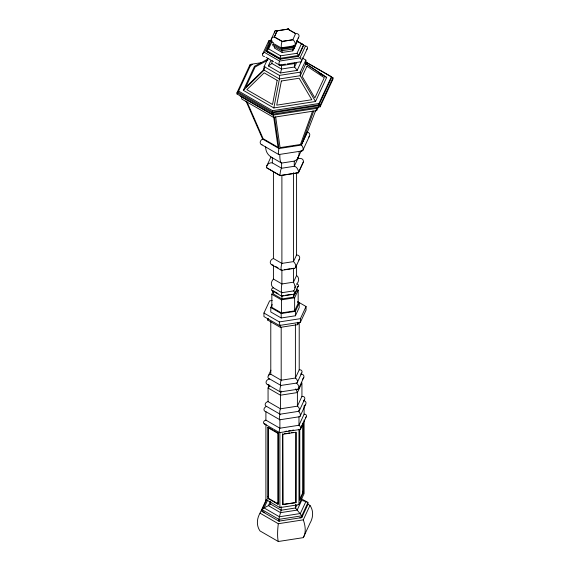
<?xml version="1.0" encoding="UTF-8"?>
<svg xmlns="http://www.w3.org/2000/svg" width="570" height="570" viewBox="0 0 570 570"><rect width="100%" height="100%" fill="white"/><g stroke="black" fill="none" stroke-linecap="round" stroke-linejoin="round"><path stroke-width="0.85" d="M281.067 391.155L280.461 395.195L280.461 408.804A2.993 0.634 -81.2 0 0 279.713 412.231A2.993 0.634 -81.2 0 0 280.077 414.205A3.32 0.705 -81.2 0 0 279.371 418.067A3.32 0.705 -81.2 0 0 279.884 419.769L279.884 428.213A2.451 0.52 -81.2 0 0 279.25 431.583A2.451 0.52 -81.2 0 0 279.884 432.217L279.884 507.606L298.979 504.657L304.095 493.627L304.095 419.997M268.199 58.895L254.498 66.284L243.333 90.338L273.835 107.951L279.407 78.945L279.407 75.39L264.131 66.569L267.857 58.532M298.359 172.831L303.297 162.115A4.289 3.384 -24.9 0 0 301.929 158.873A4.289 3.384 -24.9 0 0 297.661 158.973L294.27 166.29L281.608 168.25L272.339 162.892A4.289 3.384 -24.9 0 0 268.071 164.11A4.289 3.384 -24.9 0 0 266.703 167.779L280.112 175.653L298.359 172.831L303.297 162.115M296.906 41.211L301.409 43.812L297.013 53.288L280.604 55.824L280.027 58.34L280.369 59.252L266.432 51.386L271.406 39.772M270.942 60.306L268.342 65.913L280.533 72.96L281.502 69.034L281.502 65.03M312.588 111.079L300.468 144.474L280.084 147.623L275.666 116.9M313.742 110.951L301.366 145.065A3.848 2.223 60 0 1 303.162 149.226A3.848 2.223 60 0 1 301.088 150.915M245.976 100.975L262.642 139.08L279.008 148.528L301.366 145.065L307.358 132.162L315.908 109.974M305.492 61.938L332.98 77.805L332.98 79.137L320.126 106.839L272.147 114.264L237.02 93.986L237.02 92.653L249.874 64.951L252.496 64.545M237.02 93.986L238.125 91.613M305.734 61.902L331.398 76.715L331.398 78.047L318.965 104.837L272.567 112.019L238.602 92.404L238.602 91.072L251.035 64.282L261.537 62.657M262.741 53.78L268.705 40.933M264.573 56.437A2.465 1.945 -24.9 0 1 262.471 54.763A2.465 1.945 -24.9 0 1 264.573 52.433L270.045 40.641A2.465 1.425 60 0 0 268.555 42.266M271.413 38.781L275.054 30.937M267.85 48.322L269.981 43.726M296.77 40.826L303.568 44.745L298.594 55.468L280.027 58.34L266.432 50.495L268.591 48.892L272.253 40.99M298.046 38.147A3.541 2.793 -24.9 0 0 298.787 34.884A3.541 2.793 -24.9 0 0 295.623 33.587L287.85 29.099L295.623 33.587L292.781 39.822L282.15 41.468L274.377 36.979L277.219 30.744L287.85 29.099A3.541 0.748 -81.2 0 1 288.641 28.835M297.205 40.463L297.205 41.795L293.935 48.842L281.73 50.73L272.795 45.572L273.522 42.672A3.541 2.793 -24.9 0 1 270.985 39.914A3.541 2.793 -24.9 0 1 274.377 36.879L277.219 30.744A3.541 2.045 60 0 0 274.804 32.989M264.872 66.476L263.041 70.416L245.72 87.253L255.125 66.996L267.8 60.163M293.493 45.308L292.781 46.84L282.15 48.486L274.377 43.99M293.935 48.842L293.935 47.51L298.587 37.47M274.377 46.213L274.377 47.994L282.15 52.483L292.781 50.844L295.267 45.472M296.664 62.486L294.562 67.011L281.502 69.034L271.94 63.512L271.94 60.313M287.187 63.883L299.955 61.909A2.465 1.425 60 0 0 301.494 60.798A2.465 1.425 60 0 0 299.955 57.912L305.427 46.113L301.687 43.954M280.533 72.96L297.198 70.381L301.658 60.762M301.295 61.624L307.259 48.771M273.835 107.951L315.502 101.503L300.276 75.717L300.276 72.162L305.869 60.114L302.05 57.905M305.869 60.114L305.869 63.669L300.276 75.717L279.407 78.945L264.131 70.124L264.131 66.569M266.817 165.87L270.935 156.985M315.502 101.503L326.667 77.449L305.869 63.669M318.965 104.837L318.965 103.505L331.398 76.715M241.751 96.701L241.751 99.03L273.415 117.313L316.656 110.623L318.53 106.59M301.965 143.612L307.422 131.841M320.126 106.839L320.126 105.507L332.98 77.805M297.932 157.94L301.202 150.879M302.855 150.33L309.389 136.244M296.678 289.353L298.16 290.208L298.16 303.29L294.633 310.885L281.473 312.923L271.84 307.358L271.84 294.277L273.251 291.242M297.576 301.623L306.054 306.51L306.054 310.073L300.411 322.228L279.357 325.484L263.946 316.585L263.946 313.03L269.589 300.875L272.218 300.468M297.725 302.264L299.214 303.126L299.214 307.572L295.403 315.78L281.188 317.974L270.786 311.968L270.786 307.522L272.168 304.537M296.585 173.109L296.585 254.925L293.479 261.609A4.189 2.415 60 0 1 295.794 266.283A4.189 2.415 60 0 1 293.479 268.285L291.826 268.541M298.787 322.356L297.718 324.672L280.347 327.358L267.629 320.019L268.349 318.473M295.495 267.594L299.336 259.322M296.585 265.064L296.585 275.481L293.479 282.171A7.667 4.425 60 0 1 293.479 290.914A1.91 1.097 60 0 1 294.825 293.251A1.91 1.097 60 0 1 293.479 294.027L293.479 297.141L281.894 298.929L273.415 294.035L273.415 290.921L278.039 293.593M294.861 287.943L295.894 285.713M294.647 293.921L298.181 286.311M293.479 297.141L296.585 290.451L296.585 288.897M294.633 310.885L294.633 297.804L298.16 290.208M295.403 315.78L295.403 311.334L299.214 303.126M268.335 375.794L270.935 370.179M269.46 385.028L268.064 388.035L268.064 401.643A2.993 2.365 -24.9 0 0 265.264 403.895A2.993 2.365 -24.9 0 0 266.61 406.431L280.077 414.205L298.459 411.362L299.165 409.844M300.411 322.228L300.411 318.666L306.054 306.51M299.214 322.185L299.214 369.823L295.403 378.031L281.188 380.226L270.786 374.219L270.786 321.295M297.198 382.655L301.665 373.036M298.737 388.341L303.767 377.504M299.428 429.452A2.451 1.418 60 0 0 300.696 427.992A2.451 1.418 60 0 0 298.979 425.263L298.979 416.812A3.32 1.917 60 0 0 300.369 414.818A3.32 1.917 60 0 0 298.459 411.362A2.993 1.731 60 0 0 299.45 409.182A2.993 1.731 60 0 0 297.397 406.182L297.397 392.573L301.936 382.798L301.936 396.406L297.397 406.182L280.461 408.804L268.064 401.643M299.236 410.913L304.444 399.684M300.141 416.207L305.677 404.272M304.095 405.79L304.095 414.233L298.979 425.263L279.884 428.213L265.905 420.147L265.905 411.697A3.32 2.622 -24.9 0 1 264.003 409.189A3.32 2.622 -24.9 0 1 266.61 406.431M307.7 504.101L309.987 505.426A23.142 18.254 -24.9 0 1 309.987 523.21L303.29 537.638L278.303 541.5L260.013 530.941A23.142 18.254 -24.9 0 1 260.013 513.157L266.34 499.527M266.753 499.541L262.05 509.673L262.05 511.447L278.851 521.151L301.801 517.596L307.95 504.35L307.95 502.569L301.074 498.607M300.483 429.132L306.147 416.919M267.793 499.854L264.053 507.913L262.05 509.673L278.851 519.37L301.801 515.822L307.95 502.569L305.947 501.436L301.615 500.503L297.162 510.093L280.547 512.658L268.385 505.64L264.053 507.913L279.386 516.769L300.333 513.527L305.947 501.436M270.244 501.643L268.385 505.64L270.636 504.144L270.636 501.472M296.913 504.977L295.517 507.991L281.153 510.214L270.636 504.144M299.606 499.569L302.77 492.751L302.77 423.282M303.297 492.829L299.777 500.41L299.777 430.065L303.297 422.484L303.297 492.829L302.77 492.751M303.29 537.638A23.142 13.359 60 0 0 303.29 519.847L309.987 505.426M269.874 385.577L268.064 388.035L280.461 395.195L297.397 392.573L295.737 388.89M243.333 90.338L264.131 70.124M268.342 65.913L271.94 63.512M273.999 430.642L278.303 433.129L278.303 503.98L277.918 504.208L267.871 498.401L267.871 427.55L268.256 427.329L272.56 429.816M267.871 427.55L277.918 433.35L278.303 433.129M267.871 496.67L268.256 496.449M267.871 498.401L268.256 498.18L278.303 503.98M277.918 502.469L278.303 502.248M295.403 324.216L295.403 378.031A2.936 1.696 60 0 1 297.412 380.959A2.936 1.696 60 0 1 296.443 383.097L280.896 385.441L269.674 378.964L268.591 379.221A3.541 2.793 -24.9 0 0 266.055 382.406A3.541 2.793 -24.9 0 0 268.591 384.807M297.647 56.58L298.594 56.359L303.568 45.636L303.568 44.745L301.409 43.812M279.571 520.98L278.851 521.151C278.63 516.171 281.879 511.682 281.153 506.652M277.219 30.844L287.85 29.198M293.429 45.778A3.541 2.045 60 0 0 295.26 43.669A3.541 2.045 60 0 0 292.781 39.729L282.15 41.368L274.377 36.979M281.694 47.752L294.027 45.842M272.795 44.239L281.73 49.398L293.935 47.51M264.573 52.433L279.528 61.068L299.955 57.912M275.039 62.479L279.528 65.073L285.485 64.146M295.331 63.455L281.217 65.643L279.742 64.788M279.407 75.39L300.276 72.162M238.602 91.072L272.567 110.687L318.965 103.505M237.02 92.653L272.147 112.931L320.126 105.507M240.177 96.166L272.987 115.112L317.811 108.172M278.851 154.541L301.801 150.993M299.15 152.026A18.041 10.417 60 0 1 294.27 161.118L281.608 163.077L272.339 157.726A18.041 14.229 -24.9 0 1 265.67 146.846M284.38 269.688L290.173 268.791M294.669 268.313L281.459 270.358L271.79 264.772M293.479 290.914L281.894 292.709L273.415 287.807A7.667 6.049 -24.9 0 1 273.415 279.065L273.415 265.178A4.189 3.299 -24.9 0 1 270.258 262.328A4.189 3.299 -24.9 0 1 273.415 258.509L273.415 171.356M281.894 175.368L281.894 263.404A4.189 0.884 -81.2 0 0 281.053 268.563A4.189 0.884 -81.2 0 0 281.894 270.073L281.894 283.967A7.667 1.617 -81.2 0 0 281.894 292.709A1.91 0.406 -81.2 0 0 281.402 295.324A1.91 0.406 -81.2 0 0 281.894 295.816L283.554 295.566M285.207 295.31L290.999 294.412M281.651 296.144L294.156 294.206M271.84 294.277L281.473 299.841L294.633 297.804M270.786 307.522L281.188 313.529L295.403 311.334M263.946 313.03L279.357 321.922L300.411 318.666M297.754 389.246L280.333 391.939L267.572 384.579M298.979 416.812L279.884 419.769L265.905 411.697M285.093 431.412L286.824 431.141M288.562 430.87L290.301 430.607M292.032 430.336L293.771 430.065M279.564 432.63L299.849 429.495M284.48 433.706L286.226 433.435M287.978 433.164L289.731 432.894M291.477 432.616L293.229 432.345M282.87 434.276L295.994 432.245L295.994 502.598L282.87 504.628L282.727 433.977L282.87 504.628M282.727 504.322L295.994 502.598M260.013 513.157L278.303 523.716L303.29 519.847M299.827 517.845L301.801 517.596L301.801 515.822L295.517 507.991L295.517 504.436M302.77 491.269L303.297 491.354M269.674 378.964L269.368 378.907A2.936 2.316 -24.9 0 1 268.05 376.421A2.936 2.316 -24.9 0 1 270.786 374.219M262.05 511.447L264.751 512.423M318.081 72.354L323.454 75.461L305.841 63.783M319.806 73.487L326.667 77.449M268.591 48.892L280.604 55.824M266.432 51.386L280.027 59.23L298.594 56.359L298.594 55.468L297.013 53.288M266.069 57.299L270.558 59.893M272.047 60.755L273.543 61.617M261.217 144.424L278.63 154.47M266.703 167.779L280.098 175.51L298.395 172.682A4.289 2.48 60 0 0 297.39 168.649A4.289 2.48 60 0 0 294.27 166.29L294.27 161.118M273.415 258.509L281.894 263.404L293.479 261.609L293.479 172.682M275.73 266.511L278.039 267.85M273.415 279.065L281.894 283.967L293.479 282.171L293.479 268.285M272.111 290.671L281.544 296.115M264.231 423.816L279.435 432.594M279.884 507.606L265.905 499.541L265.905 424.144M296.222 383.076L297.013 383.617A3.541 2.045 60 0 1 298.872 387.486A3.541 2.045 60 0 1 297.013 389.203M297.198 70.381L294.562 67.011L294.562 63.014M295.994 432.245L295.851 502.291M246.867 101.538L263.119 138.695L278.046 147.309L273.75 117.463M274.505 117.228L279.008 148.528A3.848 0.812 -81.2 0 0 278.352 153.059A3.848 0.812 -81.2 0 0 279.115 154.313M280.112 175.653L280.098 175.51A4.289 0.905 -81.2 0 1 280.461 171.264A4.289 0.905 -81.2 0 1 281.608 168.25L281.608 163.077A18.041 3.812 -81.2 0 1 279.82 155.012M316.656 108.286L316.656 110.623M298.979 429.26L298.979 504.657M297.661 157.256L297.661 158.973M297.718 322.271L297.718 324.672M292.781 49.063L292.781 50.844M282.15 41.468L282.15 41.368A3.541 0.748 -81.2 0 0 281.245 45.842A3.541 0.748 -81.2 0 0 281.915 47.559M282.15 50.709L282.15 52.483M281.894 295.816L281.894 298.929M281.73 49.398L281.73 50.73M281.473 299.841L281.473 312.923M281.188 313.529L281.188 317.974M281.188 327.301L281.188 380.226A2.936 0.62 -81.2 0 0 280.461 383.582A2.936 0.62 -81.2 0 0 280.81 385.512L280.604 386.161A3.541 0.748 -81.2 0 0 279.934 390.863A3.541 0.748 -81.2 0 0 280.903 391.191M280.347 324.957L280.347 327.358M279.357 321.922L279.357 325.484M277.918 433.35L277.918 504.208M273.415 114.976L273.415 117.313M272.987 113.33L272.987 115.112M272.567 110.687L272.567 112.019M272.339 157.726L272.339 162.892M272.147 112.931L272.147 114.264M268.256 427.329L268.256 498.18M267.629 318.416L267.629 320.019M251.035 64.282L251.035 65.614M249.874 64.951L249.874 66.284M301.409 374.148A3.541 2.793 -24.9 0 1 303.903 376.079A3.541 2.793 -24.9 0 1 302.428 379.185M299.214 369.823A2.936 2.316 -24.9 0 1 301.95 371.17A2.936 2.316 -24.9 0 1 300.632 374.07M297.889 286.682A1.91 1.503 -24.9 0 0 298.288 284.922A1.91 1.503 -24.9 0 0 296.585 284.223A7.667 6.049 -24.9 0 0 296.585 275.481M297.504 286.988A1.91 1.503 -24.9 0 1 297.063 287.209M296.585 254.925A4.189 3.299 -24.9 0 1 298.851 260.041M307.358 132.162A3.848 3.035 -24.9 0 1 308.783 137.064M305.427 46.113A2.465 1.945 -24.9 0 1 307.465 47.317A2.465 1.945 -24.9 0 1 306.496 49.611M304.095 414.233A2.451 1.931 -24.9 0 1 306.382 415.366A2.451 1.931 -24.9 0 1 305.278 417.789M304.736 405.37A3.32 2.622 -24.9 0 0 305.933 402.399A3.32 2.622 -24.9 0 0 303.39 400.746A2.993 2.365 -24.9 0 0 304.736 397.789A2.993 2.365 -24.9 0 0 301.936 396.406M265.649 500.945A23.142 13.359 60 0 1 266.126 499.783M272.937 290.942A1.91 1.503 -24.9 0 1 271.591 289.446A1.91 1.503 -24.9 0 1 273.415 287.807M262.05 144.844A3.848 3.035 -24.9 0 1 260.205 142.13A3.848 3.035 -24.9 0 1 262.642 139.08M265.292 424.173A2.451 1.931 -24.9 0 1 263.561 422.249A2.451 1.931 -24.9 0 1 265.905 420.147M279.528 65.073A2.465 0.52 -81.2 0 1 278.965 64.282A2.465 0.52 -81.2 0 1 279.528 61.068M278.303 541.5A23.142 4.888 -81.2 0 1 278.303 523.716M277.17 80.349L272.531 104.502L246.846 89.675L264.166 72.839L277.17 80.349M281.366 80.997L276.721 105.151L311.804 99.722L299.129 78.247L281.366 80.997M306.959 66.22L302.2 76.48L314.875 97.947L324.28 77.691L306.959 66.22"/></g></svg>
